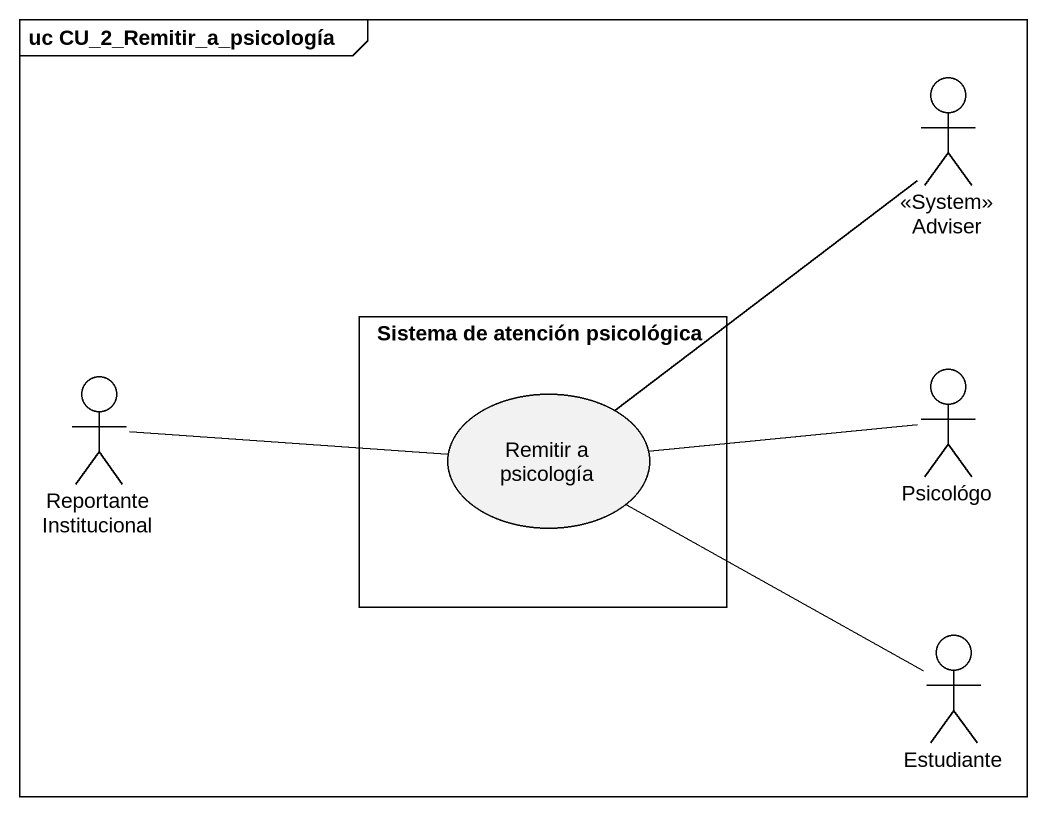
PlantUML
@startuml
mainframe uc CU_2_Remitir_a_psicología
actor Adviser <<System>>
rectangle "Sistema de atención psicológica" as Sistema_de_atención {
  usecase "Remitir a psicología" as Remitir_a_psicología
}
actor "Reportante Institucional" as Reportante_Institucional
actor Psicológo
actor Estudiante
Adviser -- Remitir_a_psicología
Reportante_Institucional -right- Remitir_a_psicología
Psicológo -left- Remitir_a_psicología
Estudiante -up- Remitir_a_psicología
@enduml
